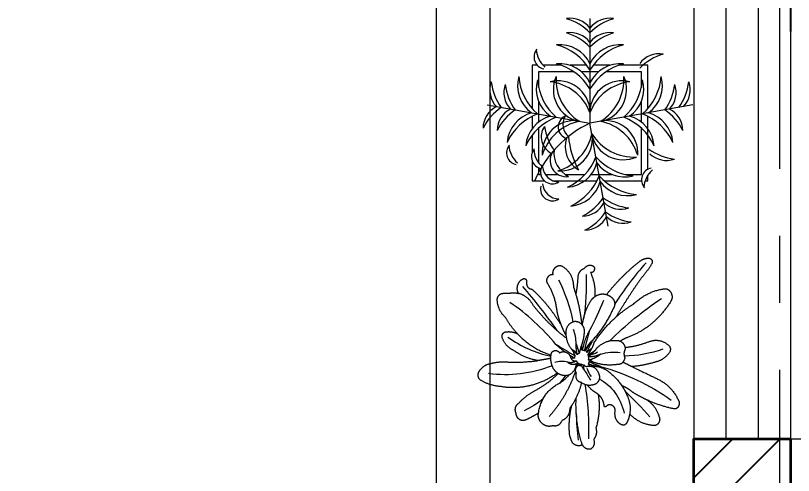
# Model space of a CAD drawing. Header units: inches. Extents: x 17146 to 31738, y -8920 to -2452.
# Drawn here: x 22766.5 to 22839, y -5273.3 to -5230.5 of the extents above; entities that cross this region are included whole.
import ezdxf

# ---------------------------------------------------------------- set-up
doc = ezdxf.new("R2010")
doc.units = ezdxf.units.IN
doc.header["$LTSCALE"] = 25
doc.header["$MEASUREMENT"] = 0
doc.header["$PDMODE"] = 3
doc.linetypes.add('CENTER', pattern=[2, 1.25, -0.25, 0.25, -0.25])
doc.layers.get('Defpoints').update_dxf_attribs({"color": 251})
doc.layers.add('A-HATCH', color=7, linetype='Continuous')
for name, color, linetype, lineweight in [('A_Grid Name', 216, 'Continuous', 5), ('Center line', 252, 'CENTER', 20), ('Column', 130, 'Continuous', 35), ('Dim-external', 151, 'Continuous', 9), ('Dim-internal', 150, 'Continuous', 9), ('Door-window', 40, 'Continuous', 15), ('Furniture', 125, 'Continuous', 20), ('plants', 105, 'Continuous', 18), ('sill', 30, 'Continuous', 20), ('Wall-Section', 6, 'Continuous', 35)]:
    doc.layers.add(name, color=color, linetype=linetype, lineweight=lineweight)
doc.styles.add('int text 1in-8ft', font='trebuc.ttf', dxfattribs={"height": 7})
doc.dimstyles.new('dim 1in-8ft', dxfattribs={"dimtxt": 7, "dimasz": 2, "dimexe": 6, "dimexo": 6, "dimgap": 1, "dimtad": 1, "dimdec": 0, "dimzin": 0, "dimdsep": 46, "dimlunit": 4, "dimtxsty": 'int text 1in-8ft', "dimblk": 'DOT', "dimcen": 4, "dimdle": 6, "dimclrt": 7, "dimadec": 0, "dimazin": 0, "dimtfac": 1, "dimtdec": 0, "dimtofl": 0, "dimtmove": 0, "dimatfit": 3, "dimfxl": 6, "dimfxlon": 1, "dimtolj": 1, "dimtzin": 0, "dimarcsym": 0})
doc.dimstyles.new('dim 1in-8ft c-c', dxfattribs={"dimtxt": 7, "dimasz": 2, "dimexe": 6, "dimexo": 6, "dimgap": 1, "dimtad": 1, "dimdec": 0, "dimzin": 0, "dimdsep": 46, "dimlunit": 4, "dimtxsty": 'int text 1in-8ft', "dimblk": 'DOT', "dimcen": 4, "dimdle": 6, "dimclrt": 7, "dimadec": 0, "dimazin": 0, "dimtfac": 1, "dimtdec": 0, "dimtofl": 0, "dimtmove": 0, "dimatfit": 3, "dimfxl": 6, "dimfxlon": 1, "dimtolj": 1, "dimtzin": 0, "dimarcsym": 0})

# ---------------------------------------------------------------- blocks, each defined once
blk = doc.blocks.new('F2')
at = {"color": 0}
for p in [(0, 1.1629), (-1.1452, 0.2019), (1.1452, 0.2019), (0.2019, -1.1452)]:
    blk.add_line(p, (0, 0), dxfattribs=at)
for points in [[(-0.5859, 0.6429), (-0.6429, 0.6429), (-0.6429, 0.1622)], [(-0.3191, 0.6429), (-0.5209, 0.6429)], [(-0.0337, 0.6429), (-0.2219, 0.6429)], [(0.2219, 0.6429), (0.0337, 0.6429)], [(0.6429, 0.1622), (0.6429, 0.6429), (0.3191, 0.6429)], [(-0.1801, 0.5714), (-0.5714, 0.5714), (-0.5714, 0.395)], [(0.0943, 0.5714), (-0.0943, 0.5714)], [(0.5714, 0.395), (0.5714, 0.5714), (0.1801, 0.5714)], [(-0.5714, 0.243), (-0.5714, 0.0125)], [(0.5714, 0.0125), (0.5714, 0.243)], [(-0.6429, 0.0764), (-0.6429, -0.061)], [(0.6429, -0.5141), (0.6429, 0.0764)], [(-0.5714, -0.0562), (-0.5714, -0.4388)], [(0.395, -0.5714), (0.5714, -0.5714), (0.5714, -0.0562)], [(-0.6429, -0.1344), (-0.6429, -0.327)], [(-0.6429, -0.4199), (-0.6429, -0.6429), (-0.5053, -0.6429)], [(-0.5714, -0.4958), (-0.5714, -0.5714), (-0.5481, -0.5714)], [(-0.497, -0.5714), (-0.3545, -0.5714)], [(-0.2749, -0.5714), (-0.0562, -0.5714)], [(0.0125, -0.5714), (0.243, -0.5714)], [(0.613, -0.6429), (0.6429, -0.6429), (0.6429, -0.5809)], [(-0.4054, -0.6429), (0.0764, -0.6429)], [(0.1622, -0.6429), (0.5736, -0.6429)]]:
    blk.add_lwpolyline(points)
for centre, radius, start, end in [((-0.2163, 0.897), 0.2684, 36.28997, 99.62433), ((-0.434, 0.5827), 0.6041, 44.07628, 73.37936), ((0.2163, 0.897), 0.2684, 80.37567, 143.71003), ((0.434, 0.5827), 0.6041, 106.62064, 135.92372), ((-0.2163, 0.7383), 0.2684, 36.28997, 99.62433), ((-0.434, 0.4241), 0.6041, 44.07628, 73.37936), ((0.2163, 0.7383), 0.2684, 80.37567, 143.71003), ((0.434, 0.4241), 0.6041, 106.62064, 135.92372), ((-0.3362, 0.5007), 0.3717, 25.24891, 95.39371), ((-0.5321, 0.2687), 0.6232, 31.37119, 75.03657), ((0.3362, 0.5007), 0.3717, 84.60629, 154.75109), ((0.5321, 0.2687), 0.6232, 104.96343, 148.62881), ((-0.4883, 0.7343), 0.1338, 139.742, 258.74753), ((-0.3071, 0.8401), 0.2909, 184.61802, 228.21064), ((0.7702, 0.5035), 0.2684, 80.37567, 143.71003), ((0.9879, 0.1892), 0.6041, 106.62064, 135.92372), ((-0.3362, 0.2891), 0.3717, 25.24891, 95.39371), ((-0.5321, 0.0572), 0.6232, 31.37119, 75.03657), ((0.3362, 0.2891), 0.3717, 84.60629, 154.75109), ((0.5321, 0.0572), 0.6232, 104.96343, 148.62881), ((-0.8458, 0.3688), 0.2684, 160.37567, 223.71003), ((-0.4985, 0.5286), 0.6041, 186.62064, 215.92372), ((-0.4347, 0.4181), 0.3717, 164.60629, 234.75109), ((-0.1723, 0.5706), 0.6232, 184.96343, 228.6288), ((-0.2264, 0.3813), 0.3717, 164.60629, 234.75109), ((0.0361, 0.5339), 0.6232, 184.96343, 228.6288), ((-0.359, 0.1088), 0.3624, 3.42594, 103.63458), ((-0.5095, -0.0834), 0.5482, 21.66646, 83.18779), ((-0.0448, 0.3725), 0.3624, 156.36542, 256.57406), ((0.1706, 0.4873), 0.5482, 176.81221, 238.33354), ((0.359, 0.1088), 0.3624, 76.36542, 176.57406), ((0.5095, -0.0834), 0.5482, 96.81221, 158.33354), ((-0.1706, 0.4873), 0.5482, 301.66646, 3.18779), ((0.0448, 0.3725), 0.3624, 283.42594, 23.63458), ((-0.0361, 0.5339), 0.6232, 311.3712, 355.03657), ((0.2264, 0.3813), 0.3717, 305.24891, 15.39371), ((0.1723, 0.5706), 0.6232, 311.3712, 355.03657), ((0.4347, 0.4181), 0.3717, 305.24891, 15.39371), ((0.4985, 0.5286), 0.6041, 324.07628, 353.37936), ((0.8458, 0.3688), 0.2684, 316.28997, 19.62433), ((-0.6896, 0.3413), 0.2684, 160.37567, 223.71003), ((-0.3423, 0.5011), 0.6041, 186.62064, 215.92372), ((0.3423, 0.5011), 0.6041, 324.07628, 353.37936), ((0.6896, 0.3413), 0.2684, 316.28997, 19.62433), ((-0.9209, -0.0573), 0.2684, 116.28997, 179.62433), ((-0.6492, -0.3262), 0.6041, 124.07628, 153.37936), ((-0.7647, -0.0848), 0.2684, 116.28997, 179.62433), ((-0.493, -0.3538), 0.6041, 124.07628, 153.37936), ((-0.5515, -0.2442), 0.3717, 105.24891, 175.39372), ((-0.357, -0.4773), 0.6232, 111.3712, 155.03657), ((0.357, -0.4773), 0.6232, 24.96343, 68.6288), ((0.5515, -0.2442), 0.3717, 4.60628, 74.75109), ((0.493, -0.3538), 0.6041, 26.62064, 55.92372), ((0.7647, -0.0848), 0.2684, 0.37567, 63.71003), ((-0.3431, -0.2809), 0.3717, 105.24891, 175.39372), ((-0.1487, -0.5141), 0.6232, 111.3712, 155.03657), ((0.5404, -1.1341), 1.2563, 115.47721, 156.6585), ((-0.1695, -0.3347), 0.3624, 83.42594, 183.63458), ((-0.0063, -0.5162), 0.5482, 101.66646, 163.18779), ((-0.2239, -0.0436), 0.1309, 114.22575, 255.12788), ((-0.1198, -0.0137), 0.1814, 150.43977, 228.66943), ((0.0063, -0.5162), 0.5482, 16.81221, 78.33354), ((0.1695, -0.3347), 0.3624, 356.36542, 96.57406), ((0.1487, -0.5141), 0.6232, 24.96343, 68.6288), ((0.3431, -0.2809), 0.3717, 4.60628, 74.75109), ((-0.34, -0.1531), 0.2021, 144.98654, 244.40339), ((0.0708, 0.0396), 0.5814, 187.57587, 215.89417), ((-0.5162, -0.0063), 0.5482, 286.81221, 348.33354), ((-0.3347, -0.1695), 0.3624, 266.36542, 6.57406), ((0.0256, -0.2616), 0.3012, 161.44767, 239.36723), ((0.7384, -0.0575), 0.9823, 185.40074, 208.13904), ((0.3725, -0.0448), 0.3624, 193.42594, 293.63458), ((0.4873, 0.1706), 0.5482, 211.66646, 273.18779), ((-0.7943, -0.3297), 0.1338, 139.742, 258.74753), ((-0.6132, -0.2239), 0.2909, 184.61802, 228.21064), ((-0.5174, -0.3734), 0.1338, 139.742, 258.74753), ((-0.3363, -0.2676), 0.2909, 184.61802, 228.21064), ((-0.2651, -0.4174), 0.1781, 138.87442, 278.97626), ((-0.1104, -0.3319), 0.2906, 173.75364, 244.09705), ((1.0096, 0.2011), 0.6041, 234.07628, 263.37936), ((0.8498, -0.1462), 0.2684, 226.28997, 289.62433), ((-0.5141, -0.1487), 0.6232, 294.96343, 338.62881), ((0.5339, 0.0361), 0.6232, 221.3712, 265.03657), ((-0.4188, -0.5424), 0.1326, 167.05774, 302.85325), ((-0.3425, -0.4677), 0.1862, 185.18449, 268.65396), ((-0.2809, -0.3431), 0.3717, 274.60628, 344.75109), ((0.3813, -0.2264), 0.3717, 215.24891, 285.39371), ((0.7069, -0.6316), 0.1338, 101.25247, 220.258), ((-0.4773, -0.357), 0.6232, 294.96343, 338.62881), ((0.5706, -0.1723), 0.6232, 221.3712, 265.03657), ((0.8881, -0.7374), 0.2909, 131.78936, 175.38198), ((-0.3425, -0.6571), 0.1862, 185.18449, 268.65396), ((-0.2442, -0.5515), 0.3717, 274.60628, 344.75109), ((0.4181, -0.4347), 0.3717, 215.24891, 285.39371), ((-0.4188, -0.7319), 0.1326, 167.05774, 302.85325), ((-0.3538, -0.493), 0.6041, 296.62064, 325.92372), ((0.5011, -0.3423), 0.6041, 234.07628, 263.37936), ((-0.0848, -0.7647), 0.2684, 270.37567, 333.71003), ((0.3413, -0.6896), 0.2684, 226.28997, 289.62433), ((-0.3262, -0.6492), 0.6041, 296.62064, 325.92372), ((0.5286, -0.4985), 0.6041, 234.07628, 263.37936), ((-0.0573, -0.9209), 0.2684, 270.37567, 333.71003), ((0.3688, -0.8458), 0.2684, 226.28997, 289.62433)]:
    blk.add_arc(centre, radius, start, end, dxfattribs=at)
blk = doc.blocks.new('grid')
at = {"layer": 'Center line'}
blk.add_line((1, 115), (1, -388.735), dxfattribs=at)
blk = doc.blocks.new('Dracaena deremensis_38')
at = {"layer": 'plants'}
for points, degree in [([(0.0656, 0.4057), (0.1376, 0.5209), (0.2343, 0.6164)], 2), ([(0.2779, 0.6163), (0.2195, 0.5351), (0.1685, 0.4489), (0.1254, 0.3586)], 3), ([(0.2343, 0.6164), (0.2582, 0.6401), (0.2916, 0.644)], 2), ([(0.3148, 0.617), (0.2922, 0.5684), (0.2616, 0.5243)], 2), ([(0.2916, 0.644), (0.3028, 0.645), (0.3102, 0.6365)], 2), ([(0.3102, 0.6365), (0.3175, 0.628), (0.3148, 0.617)], 2), ([(-0.2805, 0.5062), (-0.2654, 0.524), (-0.2424, 0.5202)], 2), ([(-0.2424, 0.5202), (-0.1657, 0.4951), (-0.148, 0.4163)], 2), ([(-0.1285, 0.4676), (-0.1362, 0.509), (-0.0992, 0.529)], 2), ([(-0.0992, 0.529), (-0.0827, 0.5564), (-0.0514, 0.5502)], 2), ([(-0.037, 0.5278), (-0.0401, 0.51), (-0.0581, 0.5114)], 2), ([(-0.0514, 0.5502), (-0.034, 0.5455), (-0.037, 0.5278)], 2), ([(0.2616, 0.5243), (0.2001, 0.4102), (0.1477, 0.2917)], 2), ([(-0.2881, 0.4663), (-0.2956, 0.4884), (-0.2805, 0.5062)], 2), ([(-0.0831, 0.4962), (-0.0625, 0.416), (-0.0521, 0.3337), (-0.0519, 0.2509)], 3), ([(-0.0581, 0.5114), (-0.0123, 0.4547), (-0.0056, 0.383)], 2), ([(0.2423, 0.3787), (0.3095, 0.4577), (0.4086, 0.488)], 2), ([(0.4086, 0.488), (0.4383, 0.5012), (0.4613, 0.4783)], 2), ([(0.4613, 0.4783), (0.4843, 0.4553), (0.471, 0.4256)], 2), ([(-0.3124, 0.4115), (-0.3253, 0.4276), (-0.3169, 0.4464)], 2), ([(-0.3169, 0.4464), (-0.3086, 0.4651), (-0.2881, 0.4663)], 2), ([(-0.2473, 0.4412), (-0.1925, 0.376), (-0.1478, 0.3032), (-0.1145, 0.2248)], 3), ([(-0.1243, 0.3765), (-0.1227, 0.4222), (-0.1285, 0.4676)], 2), ([(0.1342, 0.1553), (0.2167, 0.2575), (0.309, 0.351), (0.4101, 0.4347)], 3), ([(-0.4952, 0.3767), (-0.4902, 0.4035), (-0.4659, 0.4156)], 2), ([(-0.4659, 0.4156), (-0.4578, 0.4184), (-0.4509, 0.4132)], 2), ([(-0.4509, 0.4132), (-0.4441, 0.4081), (-0.4444, 0.3995)], 2), ([(-0.4444, 0.3995), (-0.4389, 0.3639), (-0.4028, 0.3655)], 2), ([(-0.2234, 0.2663), (-0.2495, 0.3502), (-0.3124, 0.4115)], 2), ([(-0.148, 0.4163), (-0.1356, 0.3968), (-0.1243, 0.3765)], 2), ([(-0.0056, 0.383), (0.025, 0.4102), (0.0656, 0.4057)], 2), ([(0.0656, 0.4057), (0.0918, 0.4028), (0.1125, 0.3864)], 2), ([(0.471, 0.4256), (0.3953, 0.2694), (0.2409, 0.19)], 2), ([(-0.4819, 0.3299), (-0.5002, 0.35), (-0.4952, 0.3767)], 2), ([(-0.4639, 0.3713), (-0.3746, 0.3055), (-0.2882, 0.2361), (-0.2048, 0.1631)], 3), ([(-0.4028, 0.3655), (-0.2767, 0.2942), (-0.1775, 0.1886)], 2), ([(-0.1243, 0.3765), (-0.0827, 0.3017), (-0.0577, 0.2197)], 2), ([(-0.0518, 0.2148), (-0.0572, 0.2945), (-0.0209, 0.3656)], 2), ([(-0.0209, 0.3656), (-0.0143, 0.3753), (-0.0056, 0.383)], 2), ([(0.0521, 0.3699), (0.0386, 0.3094), (0.0203, 0.2501), (-0.0026, 0.1926)], 3), ([(0.1125, 0.3864), (0.1376, 0.36), (0.119, 0.3287)], 2), ([(0.1477, 0.2917), (0.191, 0.3396), (0.2423, 0.3787)], 2), ([(-0.6027, 0.2999), (-0.5937, 0.3142), (-0.577, 0.3163)], 2), ([(-0.577, 0.3163), (-0.5518, 0.32), (-0.5272, 0.3262)], 2), ([(-0.5272, 0.3262), (-0.5048, 0.3315), (-0.4819, 0.3299)], 2), ([(-0.3796, 0.2795), (-0.4205, 0.3256), (-0.4819, 0.3299)], 2), ([(0.119, 0.3287), (0.0893, 0.2268), (0.0262, 0.1415)], 2), ([(-0.6063, 0.2696), (-0.6116, 0.2856), (-0.6027, 0.2999)], 2), ([(-0.5388, 0.1868), (-0.589, 0.2148), (-0.6063, 0.2696)], 2), ([(-0.1957, 0.0855), (-0.2974, 0.1618), (-0.4081, 0.2246), (-0.5258, 0.2727)], 3), ([(-0.1356, 0.1288), (-0.2673, 0.1885), (-0.3796, 0.2795)], 2), ([(-0.1775, 0.1886), (-0.2039, 0.2254), (-0.2234, 0.2663)], 2), ([(0.0397, 0.1319), (0.0825, 0.2194), (0.1477, 0.2917)], 2), ([(-0.1451, 0.1565), (-0.1546, 0.2088), (-0.1055, 0.2294)], 2), ([(-0.1055, 0.2294), (-0.0794, 0.2355), (-0.0577, 0.2197)], 2), ([(-0.0577, 0.2197), (-0.0359, 0.204), (-0.0336, 0.1773)], 2), ([(-0.4463, 0.1088), (-0.497, 0.1425), (-0.5388, 0.1868)], 2), ([(-0.1414, 0.1437), (-0.1607, 0.1651), (-0.1775, 0.1886)], 2), ([(-0.0708, 0.108), (-0.077, 0.1351), (-0.0879, 0.1608), (-0.1033, 0.184)], 3), ([(-0.0336, 0.1773), (-0.0299, 0.1461), (-0.0347, 0.1151)], 2), ([(-0.025, 0.0787), (-0.0238, 0.1376), (-0.0026, 0.1926)], 2), ([(-0.0026, 0.1926), (-0.0093, 0.1354), (-0.0137, 0.078)], 2), ([(0.2409, 0.19), (0.2188, 0.1794), (0.2002, 0.1634)], 2), ([(0.236, 0.1339), (0.3101, 0.152), (0.3777, 0.1872)], 2), ([(0.3777, 0.1872), (0.4395, 0.2193), (0.5014, 0.1874)], 2), ([(0.5014, 0.1874), (0.5248, 0.1764), (0.519, 0.1511)], 2), ([(-0.0811, 0.0638), (-0.131, 0.0978), (-0.1451, 0.1565)], 2), ([(0.0262, 0.1415), (0.0012, 0.113), (-0.0115, 0.0773)], 2), ([(-0.006, 0.0802), (0.0022, 0.0975), (0.0104, 0.1149), (0.0186, 0.1323)], 3), ([(0.0262, 0.1415), (0.019, 0.1186), (0.0114, 0.0958), (0.0034, 0.0731)], 3), ([(0.0127, 0.0612), (0.034, 0.0936), (0.0397, 0.1319)], 2), ([(0.0626, 0.1048), (0.1081, 0.1604), (0.1799, 0.1645)], 2), ([(0.1799, 0.1645), (0.1901, 0.1659), (0.2002, 0.1634)], 2), ([(0.2002, 0.1634), (0.2252, 0.1572), (0.236, 0.1339)], 2), ([(0.236, 0.1339), (0.2383, 0.1291), (0.2395, 0.1239)], 2), ([(0.4736, 0.1595), (0.3999, 0.1236), (0.3216, 0.0988), (0.2406, 0.0858)], 3), ([(0.519, 0.1511), (0.4941, 0.1024), (0.4428, 0.0833)], 2), ([(-0.538, 0.0757), (-0.5443, 0.0982), (-0.5228, 0.1074)], 2), ([(-0.5228, 0.1074), (-0.4847, 0.1186), (-0.4463, 0.1088)], 2), ([(-0.4463, 0.1088), (-0.3407, 0.0387), (-0.2149, 0.0234)], 2), ([(-0.0528, 0.0495), (-0.0658, 0.0775), (-0.0708, 0.108)], 2), ([(-0.0708, 0.108), (-0.0564, 0.0828), (-0.0416, 0.0578)], 2), ([(-0.0347, 0.1151), (-0.0412, 0.0868), (-0.0416, 0.0578)], 2), ([(-0.0305, 0.0777), (-0.0295, 0.094), (-0.0361, 0.109)], 2), ([(0.031, 0.0976), (0.0157, 0.0863), (0.0054, 0.0703)], 2), ([(0.0145, 0.0593), (0.0293, 0.0699), (0.0432, 0.0816), (0.0562, 0.0943)], 3), ([(0.0186, 0.0489), (0.0447, 0.0736), (0.0626, 0.1048)], 2), ([(0.0916, 0.0745), (0.1296, 0.0914), (0.1703, 0.1008), (0.2119, 0.1024)], 3), ([(0.2395, 0.1239), (0.229, 0.1002), (0.2463, 0.0765)], 2), ([(-0.4485, 0.013), (-0.5071, 0.0245), (-0.538, 0.0757)], 2), ([(-0.5017, 0.0809), (-0.4106, 0.0418), (-0.3137, 0.0203), (-0.2147, 0.0171)], 3), ([(-0.2135, 0.0398), (-0.2044, 0.0513), (-0.1898, 0.0524)], 2), ([(-0.0661, 0.0405), (-0.1307, 0.0634), (-0.1957, 0.0855)], 2), ([(-0.1957, 0.0855), (-0.1644, 0.0682), (-0.1317, 0.0538)], 2), ([(-0.1898, 0.0524), (-0.1753, 0.0535), (-0.1646, 0.0436)], 2), ([(-0.1646, 0.0436), (-0.1464, 0.0575), (-0.1241, 0.0528)], 2), ([(-0.1241, 0.0528), (-0.1018, 0.0481), (-0.0908, 0.028)], 2), ([(-0.0546, 0.0551), (-0.0683, 0.0619), (-0.0817, 0.0691), (-0.0949, 0.0767)], 3), ([(-0.0811, 0.0638), (-0.0755, 0.0513), (-0.0657, 0.0417)], 2), ([(-0.0528, 0.0495), (-0.0651, 0.0603), (-0.0811, 0.0638)], 2), ([(-0.0416, 0.0578), (-0.0494, 0.0566), (-0.0528, 0.0495)], 2), ([(-0.0115, 0.0773), (-0.021, 0.0802), (-0.0305, 0.0777)], 2), ([(0.0054, 0.0703), (0, 0.079), (-0.01, 0.0815)], 2), ([(0.0195, 0.0498), (0.0176, 0.0563), (0.0127, 0.0612)], 2), ([(0.0916, 0.0745), (0.0584, 0.0523), (0.0186, 0.0489)], 2), ([(0.0186, 0.0489), (0.0221, 0.0432), (0.0227, 0.0365), (0.0202, 0.0304)], 3), ([(0.02, 0.0303), (0.0608, 0.0444), (0.0916, 0.0745)], 2), ([(0.0217, 0.0594), (0.0396, 0.0634), (0.056, 0.0718), (0.0696, 0.084)], 3), ([(0.2463, 0.0765), (0.2424, 0.0355), (0.2014, 0.032)], 2), ([(0.2371, 0.0522), (0.2686, 0.0439), (0.3, 0.0357)], 2), ([(0.4428, 0.0833), (0.3738, 0.0524), (0.3, 0.0357)], 2), ([(-0.2911, -0.0192), (-0.3731, -0.0193), (-0.4485, 0.013)], 2), ([(-0.2131, 0.0052), (-0.2517, -0.0083), (-0.2911, -0.0192)], 2), ([(-0.2042, -0.0198), (-0.2191, 0.0084), (-0.2135, 0.0398)], 2), ([(-0.1043, -0.0005), (-0.1319, 0.0017), (-0.1593, -0.0031), (-0.1846, -0.0146)], 3), ([(-0.0527, 0.015), (-0.0751, -0.0039), (-0.1043, -0.0005)], 2), ([(-0.1043, -0.0005), (-0.0702, -0.0172), (-0.0402, 0.0061)], 2), ([(-0.101, 0.041), (-0.0892, 0.0364), (-0.0773, 0.032), (-0.0653, 0.028)], 3), ([(-0.0908, 0.028), (-0.0765, 0.0078), (-0.0527, 0.015)], 2), ([(-0.0653, 0.028), (-0.076, 0.0271), (-0.0857, 0.0223)], 2), ([(-0.0657, 0.0417), (-0.0682, 0.0348), (-0.0653, 0.028)], 2), ([(-0.0527, 0.015), (-0.0493, 0.0111), (-0.045, 0.0081), (-0.0402, 0.0061)], 3), ([(-0.0402, 0.0061), (-0.0501, -0.0048), (-0.0504, -0.0194)], 2), ([(-0.0498, -0.0132), (-0.0419, -0.0059), (-0.0377, 0.0041)], 2), ([(-0.0377, 0.0041), (-0.0382, -0.0011), (-0.0388, -0.0063), (-0.0396, -0.0115)], 3), ([(-0.0377, 0.0041), (-0.0315, 0.0016), (-0.0249, 0.0024)], 2), ([(-0.0249, 0.0024), (-0.0259, -0.0006), (-0.0269, -0.0037), (-0.028, -0.0067)], 3), ([(-0.0249, 0.0024), (-0.0252, -0.003), (-0.0232, -0.0081)], 2), ([(-0.0217, -0.009), (-0.0188, -0.0028), (-0.0212, 0.0036)], 2), ([(-0.0212, 0.0036), (-0.0147, 0.0002), (-0.0073, -0.001), (0, 0)], 3), ([(-0.0212, 0.0036), (-0.0104, -0.0159), (0.0081, -0.0286)], 2), ([(0, 0), (0.0099, -0.0084), (0.0222, -0.0043)], 2), ([(0.0081, -0.0286), (-0.0004, -0.0155), (0, 0)], 2), ([(0.0518, 0.0245), (0.0366, 0.0312), (0.02, 0.0303)], 2), ([(0.0276, 0.0228), (0.0281, 0.0166), (0.0252, 0.0111)], 2), ([(0.0382, -0.0011), (0.032, 0.0053), (0.0252, 0.0111)], 2), ([(0.0252, 0.0111), (0.0639, 0.0027), (0.1033, 0.0068)], 2), ([(0.0276, 0.0228), (0.0352, 0.0229), (0.0427, 0.0237), (0.0502, 0.0252)], 3), ([(0.1033, 0.0068), (0.0649, 0.0123), (0.0276, 0.0228)], 2), ([(0.0355, -0.0018), (0.0978, 0.0133), (0.1565, -0.0123)], 2), ([(0.2014, 0.032), (0.1274, 0.0113), (0.0518, 0.0245)], 2), ([(0.1033, 0.0068), (0.2674, -0.0071), (0.4274, -0.0468), (0.579, -0.1112)], 3), ([(0.3, 0.0357), (0.3916, 0.0118), (0.4832, -0.0115)], 2), ([(-0.1967, -0.0344), (-0.3166, -0.0979), (-0.4482, -0.1325), (-0.5838, -0.1361)], 3), ([(-0.4633, -0.0541), (-0.376, -0.0428), (-0.2911, -0.0192)], 2), ([(-0.156, -0.0693), (-0.1902, -0.0543), (-0.2042, -0.0198)], 2), ([(-0.0504, -0.0194), (-0.0641, -0.0823), (-0.1281, -0.0765)], 2), ([(-0.0452, -0.0402), (-0.0474, -0.0493), (-0.0501, -0.0583)], 2), ([(-0.0382, -0.0534), (-0.0555, -0.0334), (-0.04, -0.0119)], 2), ([(-0.04, -0.0119), (-0.0323, -0.0017), (-0.0217, -0.009)], 2), ([(0.0081, -0.0286), (0.0248, -0.0445), (0.041, -0.061), (0.0567, -0.0779)], 3), ([(0.0219, -0.0156), (0.0311, -0.0315), (0.043, -0.0455), (0.0573, -0.0571)], 3), ([(0.0222, -0.0043), (0.0691, 0.0097), (0.0975, -0.0302)], 2), ([(0.0975, -0.0302), (0.1224, -0.0617), (0.0956, -0.0915)], 2), ([(0.1565, -0.0123), (0.2482, -0.0537), (0.3063, -0.1358)], 2), ([(0.4832, -0.0115), (0.5696, -0.0366), (0.6251, -0.1073)], 2), ([(-0.6412, -0.1254), (-0.6191, -0.0893), (-0.5782, -0.0781)], 2), ([(-0.5782, -0.0781), (-0.5229, -0.0559), (-0.4633, -0.0541)], 2), ([(-0.156, -0.0693), (-0.3033, -0.196), (-0.4976, -0.1958)], 2), ([(-0.2734, -0.1828), (-0.2044, -0.1355), (-0.1507, -0.0714)], 2), ([(-0.0501, -0.0583), (-0.0789, -0.1986), (-0.1627, -0.3149)], 2), ([(-0.1507, -0.0714), (-0.1533, -0.0703), (-0.156, -0.0693)], 2), ([(-0.1507, -0.0714), (-0.1534, -0.0704), (-0.156, -0.0693)], 2), ([(-0.1281, -0.0765), (-0.1397, -0.0754), (-0.1507, -0.0714)], 2), ([(-0.146, -0.1314), (-0.1048, -0.1044), (-0.0785, -0.0627)], 2), ([(-0.1038, -0.0746), (-0.1125, -0.0906), (-0.1219, -0.1062), (-0.132, -0.1214)], 3), ([(-0.0436, -0.0449), (-0.0457, -0.0494), (-0.0478, -0.0538), (-0.0501, -0.0583)], 3), ([(0.0028, -0.0991), (-0.0404, -0.0966), (-0.0382, -0.0534)], 2), ([(0.1077, -0.0612), (0.1934, -0.0864), (0.2617, -0.1452), (0.2994, -0.226)], 3), ([(0.3294, -0.1033), (0.2946, -0.0849), (0.2557, -0.0781)], 2), ([(-0.6348, -0.1756), (-0.656, -0.1528), (-0.6412, -0.1254)], 2), ([(0.0028, -0.0991), (-0.0016, -0.1694), (-0.0334, -0.2323)], 2), ([(0.0956, -0.0915), (0.0511, -0.1192), (0.0028, -0.0991)], 2), ([(0.0253, -0.1056), (0.0641, -0.2001), (0.091, -0.2988), (0.1054, -0.4)], 3), ([(0.111, -0.1443), (0.0729, -0.132), (0.0418, -0.1069)], 2), ([(0.2809, -0.1038), (0.3433, -0.1415), (0.4044, -0.1812), (0.4641, -0.2229)], 3), ([(0.4269, -0.1326), (0.3773, -0.1207), (0.3294, -0.1033)], 2), ([(0.6251, -0.1073), (0.6362, -0.1204), (0.6308, -0.1366)], 2), ([(-0.2318, -0.305), (-0.2339, -0.196), (-0.146, -0.1314)], 2), ([(0.1194, -0.1481), (0.1153, -0.146), (0.111, -0.1443)], 2), ([(0.1691, -0.2056), (0.1559, -0.1667), (0.1194, -0.1481)], 2), ([(0.1194, -0.1481), (0.1536, -0.2387), (0.1407, -0.3346)], 2), ([(0.3063, -0.1358), (0.3353, -0.1763), (0.3353, -0.226)], 2), ([(0.6087, -0.1566), (0.5166, -0.154), (0.4269, -0.1326)], 2), ([(0.4269, -0.1326), (0.4946, -0.1578), (0.5261, -0.2228)], 2), ([(0.6308, -0.1366), (0.6254, -0.1528), (0.6087, -0.1566)], 2), ([(-0.4976, -0.1958), (-0.5686, -0.2023), (-0.6348, -0.1756)], 2), ([(-0.3635, -0.2678), (-0.3256, -0.2176), (-0.2734, -0.1828)], 2), ([(0.0678, -0.4284), (0.0033, -0.3153), (-0.0142, -0.1864)], 2), ([(0.1745, -0.2098), (0.1706, -0.2093), (0.1691, -0.2056)], 2), ([(0.1808, -0.2071), (0.1785, -0.2103), (0.1745, -0.2098)], 2), ([(0.2191, -0.1956), (0.1959, -0.1876), (0.1808, -0.2071)], 2), ([(0.2422, -0.2282), (0.2424, -0.2037), (0.2191, -0.1956)], 2), ([(-0.2169, -0.2232), (-0.2495, -0.2547), (-0.2854, -0.2824), (-0.324, -0.3059)], 3), ([(-0.0431, -0.25), (-0.0334, -0.3003), (-0.0785, -0.3244)], 2), ([(-0.0334, -0.2323), (-0.038, -0.2413), (-0.0431, -0.25)], 2), ([(-0.0158, -0.3947), (-0.0397, -0.3152), (-0.0334, -0.2323)], 2), ([(0.293, -0.291), (0.247, -0.2763), (0.2422, -0.2282)], 2), ([(0.3353, -0.226), (0.3353, -0.2499), (0.3281, -0.2726)], 2), ([(0.5022, -0.2661), (0.4119, -0.2747), (0.3353, -0.226)], 2), ([(0.5235, -0.2495), (0.5164, -0.2623), (0.5022, -0.2661)], 2), ([(0.5261, -0.2228), (0.5305, -0.2367), (0.5235, -0.2495)], 2), ([(-0.3711, -0.3272), (-0.3928, -0.2942), (-0.3635, -0.2678)], 2), ([(0.0034, -0.273), (0.0135, -0.3214), (0.0266, -0.3692), (0.0425, -0.4161)], 3), ([(0.3281, -0.2726), (0.3193, -0.2983), (0.293, -0.291)], 2), ([(-0.346, -0.357), (-0.3655, -0.348), (-0.3711, -0.3272)], 2), ([(-0.2318, -0.305), (-0.2675, -0.3335), (-0.3069, -0.3567)], 2), ([(-0.2309, -0.3199), (-0.2316, -0.3125), (-0.2318, -0.305)], 2), ([(-0.1899, -0.3631), (-0.22, -0.3506), (-0.2309, -0.3199)], 2), ([(-0.0785, -0.3244), (-0.0893, -0.3641), (-0.1304, -0.3615)], 2), ([(0.1407, -0.3346), (0.1577, -0.3673), (0.139, -0.399)], 2), ([(-0.3069, -0.3567), (-0.3264, -0.366), (-0.346, -0.357)], 2), ([(-0.1304, -0.3615), (-0.1598, -0.3755), (-0.1899, -0.3631)], 2), ([(0.0118, -0.4374), (-0.0043, -0.4175), (-0.0158, -0.3947)], 2), ([(0.0751, -0.4387), (0.0708, -0.434), (0.0678, -0.4284)], 2), ([(0.139, -0.399), (0.157, -0.4298), (0.1305, -0.4536)], 2), ([(0.0751, -0.4387), (0.0431, -0.4565), (0.0118, -0.4374)], 2), ([(0.1305, -0.4536), (0.0981, -0.4637), (0.0751, -0.4387)], 2)]:
    blk.add_open_spline(points, degree=degree, dxfattribs=at)
blk = doc.blocks.new('_Dot')
at = {"color": 0, "linetype": 'ByBlock', "lineweight": -2}
blk.add_line((-0.5, 0), (-1, 0), dxfattribs=at)
at = {"color": 0, "linetype": 'ByBlock', "const_width": 0.5}
blk.add_lwpolyline([(-0.25, 0, 1), (0.25, 0, 1)], format="xyb", close=True, dxfattribs=at)
blk = doc.blocks.new('*D163')
at = {"layer": 'Defpoints', "color": 0, "transparency": 16777216}
for p in [(22837.726, -5179.48), (22715.726, -5300.298), (22837.726, -5300.298)]:
    blk.add_point(p, dxfattribs=at)
at = {"layer": 'Dim-external', "color": 0, "lineweight": -2, "transparency": 16777216}
for p, q in [((22721.726, -5179.48), (22709.726, -5179.48)), ((22715.726, -5181.48), (22715.726, -5298.298)), ((22721.726, -5300.298), (22709.726, -5300.298))]:
    blk.add_line(p, q, dxfattribs=at)
at = {"layer": 'Dim-external', "color": 0, "lineweight": -2, "transparency": 16777216, "xscale": 2, "yscale": 2, "zscale": 2}
for p, rotation in [((22715.726, -5179.48), 90), ((22715.726, -5300.298), 270)]:
    blk.add_blockref('_Dot', p, dxfattribs=dict(at, rotation=rotation))
at = {"layer": 'Dim-external', "color": 7, "transparency": 16777216, "insert": (22711.165, -5239.889), "char_height": 7, "attachment_point": 5, "rotation": 90, "style": 'int text 1in-8ft'}
blk.add_mtext('\\A1;10\'-1"c/c', dxfattribs=at)
blk = doc.blocks.new('*D158')
at = {"layer": 'Defpoints', "color": 0, "transparency": 16777216}
for p in [(22799.726, -5021.48), (22697.726, -5305.879), (22799.726, -5305.879)]:
    blk.add_point(p, dxfattribs=at)
at = {"layer": 'Dim-external', "color": 0, "lineweight": -2, "transparency": 16777216}
for p, q in [((22703.726, -5021.48), (22691.726, -5021.48)), ((22697.726, -5023.48), (22697.726, -5303.879)), ((22703.726, -5305.879), (22691.726, -5305.879))]:
    blk.add_line(p, q, dxfattribs=at)
at = {"layer": 'Dim-external', "color": 0, "lineweight": -2, "transparency": 16777216, "xscale": 2, "yscale": 2, "zscale": 2}
for p, rotation in [((22697.726, -5021.48), 90), ((22697.726, -5305.879), 270)]:
    blk.add_blockref('_Dot', p, dxfattribs=dict(at, rotation=rotation))
at = {"layer": 'Dim-external', "color": 7, "transparency": 16777216, "insert": (22693.165, -5163.679), "char_height": 7, "attachment_point": 5, "rotation": 90, "style": 'int text 1in-8ft'}
blk.add_mtext('\\A1;23\'-8"', dxfattribs=at)
blk = doc.blocks.new('*D397')
at = {"layer": 'Defpoints', "color": 0, "transparency": 16777216}
for p in [(22838.726, -5214.946), (22934.726, -5217.48), (22838.726, -5225.937)]:
    blk.add_point(p, dxfattribs=at)
at = {"layer": 'Dim-internal', "color": 0, "lineweight": -2, "transparency": 16777216}
for p, q in [((22838.726, -5220.946), (22838.726, -5231.937)), ((22934.726, -5223.48), (22934.726, -5231.937)), ((22932.726, -5225.937), (22840.726, -5225.937))]:
    blk.add_line(p, q, dxfattribs=at)
at = {"layer": 'Dim-internal', "color": 0, "lineweight": -2, "transparency": 16777216, "xscale": 2, "yscale": 2, "zscale": 2, "rotation": 180}
blk.add_blockref('_Dot', (22838.726, -5225.937), dxfattribs=at)
at = {"layer": 'Dim-internal', "color": 0, "lineweight": -2, "transparency": 16777216, "xscale": 2, "yscale": 2, "zscale": 2}
blk.add_blockref('_Dot', (22934.726, -5225.937), dxfattribs=at)
at = {"layer": 'Dim-internal', "color": 7, "transparency": 16777216, "insert": (22886.726, -5221.376), "char_height": 7, "attachment_point": 5, "style": 'int text 1in-8ft'}
blk.add_mtext("\\A1;8'", dxfattribs=at)
blk = doc.blocks.new('*D497')
at = {"layer": 'Defpoints', "color": 0, "transparency": 16777216}
for p in [(22829.726, -5209.889), (22745.726, -5269.889), (22829.726, -5269.889)]:
    blk.add_point(p, dxfattribs=at)
at = {"layer": 'Dim-external', "color": 0, "lineweight": -2, "transparency": 16777216}
for p, q in [((22751.726, -5209.889), (22739.726, -5209.889)), ((22745.726, -5211.889), (22745.726, -5267.889)), ((22751.726, -5269.889), (22739.726, -5269.889))]:
    blk.add_line(p, q, dxfattribs=at)
at = {"layer": 'Dim-external', "color": 0, "lineweight": -2, "transparency": 16777216, "xscale": 2, "yscale": 2, "zscale": 2}
for p, rotation in [((22745.726, -5209.889), 90), ((22745.726, -5269.889), 270)]:
    blk.add_blockref('_Dot', p, dxfattribs=dict(at, rotation=rotation))
at = {"layer": 'Dim-external', "color": 7, "transparency": 16777216, "insert": (22741.179, -5239.889), "char_height": 7, "attachment_point": 5, "rotation": 90, "style": 'int text 1in-8ft'}
blk.add_mtext("\\A1;5'", dxfattribs=at)
blk = doc.blocks.new('*D498')
at = {"layer": 'Defpoints', "color": 0, "transparency": 16777216}
for p in [(22829.726, -5269.889), (22745.726, -5291.879), (22799.726, -5291.879)]:
    blk.add_point(p, dxfattribs=at)
at = {"layer": 'Dim-external', "color": 0, "lineweight": -2, "transparency": 16777216}
for p, q in [((22734.665, -5277.566), (22734.665, -5253.472)), ((22751.726, -5269.889), (22739.726, -5269.889)), ((22745.726, -5271.889), (22745.726, -5289.879)), ((22745.726, -5280.884), (22734.665, -5277.566)), ((22751.726, -5291.879), (22739.726, -5291.879))]:
    blk.add_line(p, q, dxfattribs=at)
at = {"layer": 'Dim-external', "color": 0, "lineweight": -2, "transparency": 16777216, "xscale": 2, "yscale": 2, "zscale": 2}
for p, rotation in [((22745.726, -5269.889), 90), ((22745.726, -5291.879), 270)]:
    blk.add_blockref('_Dot', p, dxfattribs=dict(at, rotation=rotation))
at = {"layer": 'Dim-external', "color": 7, "transparency": 16777216, "insert": (22730.103, -5265.519), "char_height": 7, "attachment_point": 5, "rotation": 90, "style": 'int text 1in-8ft'}
blk.add_mtext('\\A1;1\'-10"', dxfattribs=at)
blk = doc.blocks.new('BP1')
at = {"layer": 'A_Grid Name'}
blk.add_line((30, 0), (30, -286.819), dxfattribs=at)

msp = doc.modelspace()

# ---------------------------------------------------------------- hatches: boundary and pattern name
at = {"layer": 'A-HATCH'}
h = msp.add_hatch(dxfattribs=at)
h.set_pattern_fill('ANSI32', color=256, scale=25, style=0)
h.set_pattern_definition([(45, (21802.997, -5239.595), (-6.62913, 6.62913), []), (45, (21807.416, -5239.595), (-6.62913, 6.62913), [])])
h.paths.add_polyline_path([(22829.726, -5269.889), (22838.726, -5269.889), (22838.726, -5294.299), (22829.726, -5294.299)])

# ---------------------------------------------------------------- linework, layer by layer
at = {"layer": 'Door-window'}
for p, q in [((22832.726, -5209.889), (22832.726, -5269.889)), ((22835.726, -5209.889), (22835.726, -5269.889))]:
    msp.add_line(p, q, dxfattribs=at)
at = {"layer": 'Furniture'}
msp.add_line((22838.726, -5269.889), (22862.726, -5269.889), dxfattribs=at)
at = {"layer": 'sill'}
for p, q in [((22805.726, -5187.48), (22805.726, -5292.363)), ((22810.726, -5187.48), (22810.726, -5292.363)), ((22829.726, -5209.889), (22829.726, -5269.889)), ((22838.726, -5209.889), (22838.726, -5269.889))]:
    msp.add_line(p, q, dxfattribs=at)
at = {"layer": 'Wall-Section'}
msp.add_lwpolyline([(22829.726, -5294.299), (22829.726, -5269.889), (22838.726, -5269.889), (22838.726, -5292.298)], dxfattribs=at)

# ---------------------------------------------------------------- block references
at = {"layer": 'A_Grid Name'}
msp.add_blockref('BP1', (22799.726, -5021.48), dxfattribs=at)
at = {"layer": 'Column'}
msp.add_blockref('grid', (22836.726, -5028.48), dxfattribs=at)
at = {"layer": 'plants', "xscale": 8.379762038667739, "yscale": 8.379762038667739, "zscale": 8.379762038667739}
msp.add_blockref('F2', (22820.053, -5240.485), dxfattribs=at)
at = {"layer": 'plants', "xscale": 14.79689686942934, "yscale": 16.8034679133183, "zscale": 14.79689686942934, "rotation": 350.3447531474907}
msp.add_blockref('Dracaena deremensis_38', (22819.497, -5263.014), dxfattribs=at)

# ---------------------------------------------------------------- dimensions: what is measured, and where the dimension line sits
at = {"layer": 'Dim-external'}
dim = msp.add_linear_dim(base=(22697.726, -5305.879), p1=(22799.726, -5021.48), p2=(22799.726, -5305.879), angle=90, dimstyle='dim 1in-8ft', dxfattribs=at)
dim.commit()
dim.dimension.update_dxf_attribs({"geometry": '*D158', "text_midpoint": (22693.165, -5163.679)})
for base, p1, p2, dimstyle, override, picture, middle in [((22715.726, -5300.298), (22837.726, -5179.48), (22837.726, -5300.298), 'dim 1in-8ft c-c', {"dimpost": 'c/c'}, '*D163', (22711.165, -5239.889)), ((22745.726, -5269.889), (22829.726, -5209.889), (22829.726, -5269.889), 'dim 1in-8ft', {"dimtmove": 1}, '*D497', (22741.179, -5239.889)), ((22745.726, -5291.879), (22829.726, -5269.889), (22799.726, -5291.879), 'dim 1in-8ft', {"dimtmove": 1}, '*D498', (22730.103, -5276.566))]:
    dim = msp.add_linear_dim(base=base, p1=p1, p2=p2, angle=90, dimstyle=dimstyle, override=override, dxfattribs=at)
    dim.commit()
    dim.dimension.update_dxf_attribs({"geometry": picture, "text_midpoint": middle})
at = {"layer": 'Dim-internal'}
dim = msp.add_linear_dim(base=(22838.726, -5225.937), p1=(22934.726, -5217.48), p2=(22838.726, -5214.946), dimstyle='dim 1in-8ft', dxfattribs=at)
dim.commit()
dim.dimension.update_dxf_attribs({"geometry": '*D397', "text_midpoint": (22886.726, -5221.376)})

doc.saveas('drawing.dxf')
